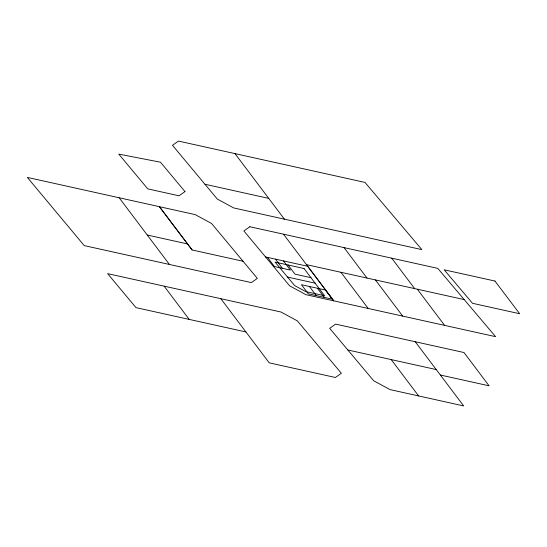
<?xml version="1.0" encoding="UTF-8"?>
<svg xmlns="http://www.w3.org/2000/svg" width="547" height="547" viewBox="0 0 547 547"><rect width="100%" height="100%" fill="white"/><g stroke="black" fill="none" stroke-linecap="round" stroke-linejoin="round"><path stroke-width="0.82" d="M204.954 184.25L217.309 199.053L233.651 207.922L421.867 249.63L364.986 182.418L178.438 141.078L172.483 145.297L204.954 184.25L268.734 198.39M119.15 197.761L27.35 177.419L84.231 245.603L251.388 282.608L257.343 278.389L211.566 223.491L195.224 214.622L119.15 197.761L169.461 264.481M306.457 264.645L464.212 299.592M265.568 256.96L307.681 266.266L333.779 300.857L283.496 234.191M147.246 235.025L187.573 243.955L192.093 249.958L243.066 261.254M310.969 277.685L294.997 274.143L288.091 264.994M287.544 277.069L315.113 283.168M347.844 349.991L436.232 369.56M245.918 331.947L135.977 307.626L107.629 273.644L280.994 312.016L297.342 320.87L341.349 373.266L335.393 377.485L269.233 362.839L220.831 298.703M440.349 375.016L489.1 385.82L464 352.535L335.598 324.111L329.677 328.344L373.676 380.76L390.025 389.601L463.671 405.922L415.248 341.745M187.573 243.955L159.403 206.691L192.093 249.958M417.34 289.206L444.622 325.39M391.727 258.177L414.653 288.618M375.413 279.927L402.701 316.104M344.056 247.613L366.996 278.061M340.938 272.283L368.227 308.474M391.208 359.591L418.64 395.946M234.971 153.604L284.406 219.169M317.41 288.255L324.316 297.404M309.424 286.484L316.33 295.633M283.49 260.926L290.389 270.081L274.416 266.539L267.51 257.391M275.497 259.162L282.402 268.31M164.121 286.149L189.207 319.407M184.975 191.587L179.019 195.805L147.772 188.872L118.774 154.104L160.483 162.206L184.975 191.587M249.856 226.738L243.9 230.957L289.643 285.842L305.992 294.696L495.596 336.672L437.785 268.379L249.856 226.738M494.967 281.049L444.178 269.801L472.526 303.305L519.65 313.732L494.967 281.049M304.064 268.529L275.079 262.116L294.628 285.568L305.773 291.599L324.624 295.777L304.064 268.529M325.397 290.019L301.438 284.713L308.344 293.862L332.303 299.168L325.397 290.019"/></g></svg>
